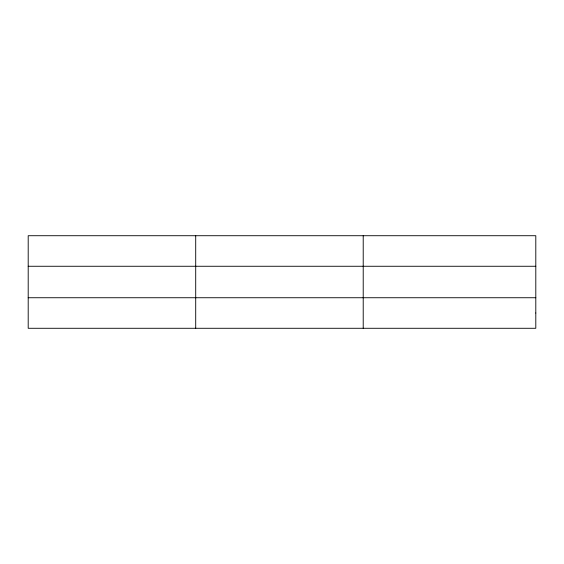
<?xml version="1.0" encoding="UTF-8"?>
<svg xmlns="http://www.w3.org/2000/svg" width="564" height="564" viewBox="0 0 564 564"><rect width="100%" height="100%" fill="white"/><g stroke="black" fill="none" stroke-linecap="round" stroke-linejoin="round"><path stroke-width="0.85" d="M195.708 235.717L195.708 328.283M363.216 235.717L363.216 328.283M28.2 266.264L535.8 266.264M28.2 297.736L535.8 297.736M535.8 313.006L535.8 328.283L28.2 328.283L28.2 235.717L535.8 235.717L535.8 313.006"/></g></svg>
